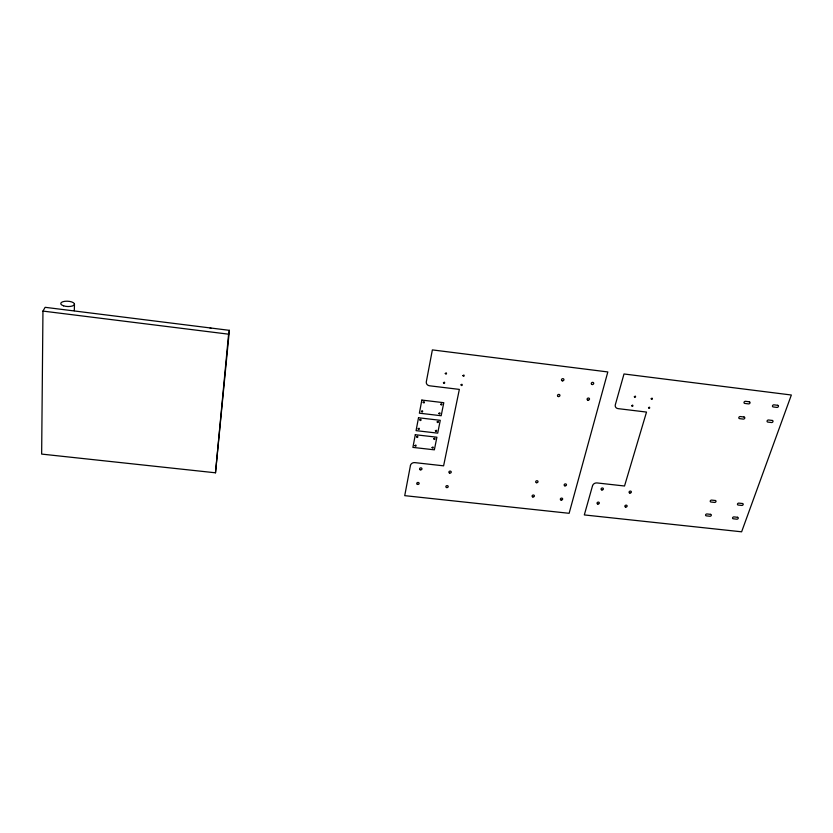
<?xml version="1.0" encoding="UTF-8"?>
<svg xmlns="http://www.w3.org/2000/svg" width="833" height="833" viewBox="0 0 833 833"><rect width="100%" height="100%" fill="white"/><g stroke="black" fill="none" stroke-linecap="round" stroke-linejoin="round"><path stroke-width="1.25" d="M42.952 311.084L41.65 454.089L215.487 472.8L229.387 330.337L45.138 307.315L42.952 311.084L228.586 334.179L229.387 330.337M74.314 310.667L74.46 304.222M215.487 472.8L228.586 334.179M210.114 328.15L211.145 328.285M631.747 405.786C633.278 407.878 633.34 403.464 631.747 405.786M414.949 445.645C416.458 447.8 416.531 443.562 414.949 445.645M416.615 436.867C417.937 439.001 418.562 434.888 416.635 436.752M634.35 396.789C635.652 398.955 636.287 394.478 634.35 396.789M418.135 428.86C419.53 431.067 419.936 426.756 418.145 428.797M419.832 419.936C421.279 422.081 421.685 417.885 419.853 419.822M421.456 411.367C422.789 413.657 423.351 409.211 421.456 411.367M423.185 402.297C424.528 404.599 425.069 400.142 423.185 402.297M648.522 407.826C649.948 409.878 650.219 405.65 648.522 407.764M432.088 447.581C433.556 449.726 433.743 445.52 432.088 447.581M433.816 438.835C435.18 441.042 435.68 436.659 433.816 438.835M651.187 398.861C652.833 400.829 652.749 396.633 651.208 398.736M435.409 430.859C436.596 433.087 437.44 428.828 435.409 430.796M437.169 421.967C438.45 424.174 439.199 419.915 437.179 421.904M438.866 413.428C440.23 415.657 440.699 411.325 438.876 413.366M440.657 404.38C442.146 406.619 442.458 402.141 440.657 404.38M443.437 382.795C444.666 385.138 445.478 380.671 443.448 382.732M445.28 373.486C446.582 375.85 447.259 371.268 445.28 373.486M461.013 384.94C462.544 387.147 462.752 382.816 461.045 384.815M462.929 375.652C464.168 377.995 464.96 373.528 462.94 375.6M415.303 434.722L412.908 447.394L434.368 449.83L436.898 437.2L415.303 434.722M418.51 417.76L416.073 430.64L437.71 433.139L440.272 420.311L418.51 417.76M421.852 400.079L419.374 413.178L441.178 415.74L443.791 402.703L421.852 400.079M410.45 465.48L404.723 495.656L569.126 513.305L607.819 371.945L432.369 349.902L426.319 381.785A3.998 3.561 -9.2 0 0 429.578 385.794L459.347 389.396L443.604 465.834L414.855 462.627A3.832 3.28 -6.6 0 0 410.45 465.48M592.544 485.701L584.318 514.929L741.62 531.808L791.35 395.009L624 373.975L615.327 404.765A3.957 3.342 -23.1 0 0 618.107 408.639L646.523 412.075L624.531 486.003L597.053 482.942A3.78 3.113 -18.3 0 0 592.544 485.701M710.518 514.346L707.03 513.961A1.166 0.916 -22.2 0 0 705.624 514.794A1.166 0.916 -22.2 0 0 706.384 515.866L709.862 516.241A1.166 0.916 -22.3 0 0 711.278 515.408A1.166 0.916 -22.3 0 0 710.518 514.346M737.476 517.283L734.019 516.908A1.166 0.906 -23 0 0 732.603 517.741A1.166 0.906 -23 0 0 733.342 518.803L736.799 519.178A1.166 0.906 -23.1 0 0 738.215 518.345A1.166 0.906 -23.1 0 0 737.476 517.283M715.203 500.487L711.694 500.102A1.177 0.927 -22.9 0 0 710.268 500.945A1.177 0.927 -22.9 0 0 711.038 502.028L714.537 502.424A1.177 0.927 -23 0 0 715.964 501.581A1.177 0.927 -23 0 0 715.203 500.487M742.422 503.507L738.933 503.122A1.177 0.916 -23.7 0 0 737.507 503.965A1.177 0.916 -23.7 0 0 738.257 505.048L741.724 505.433A1.177 0.916 -23.8 0 0 743.161 504.59A1.177 0.916 -23.8 0 0 742.422 503.507M743.984 417L740.339 416.552A1.239 1 -27.5 0 0 738.85 417.458A1.239 1 -27.5 0 0 739.621 418.645L743.255 419.093A1.239 1 -27.6 0 0 744.754 418.176A1.239 1 -27.6 0 0 743.984 417M772.222 420.446L768.609 419.999A1.239 0.989 -28.2 0 0 767.11 420.904A1.239 0.989 -28.2 0 0 767.87 422.081L771.473 422.529A1.239 0.989 -28.3 0 0 772.972 421.623A1.239 0.989 -28.3 0 0 772.222 420.446M749.231 401.766L745.566 401.308A1.25 1.01 -28.4 0 0 744.056 402.235A1.25 1.01 -28.4 0 0 744.837 403.432L748.492 403.89A1.25 1.01 -28.5 0 0 750.002 402.964A1.25 1.01 -28.5 0 0 749.231 401.766M777.658 405.296L774.024 404.838A1.25 1 -29.1 0 0 772.514 405.754A1.25 1 -29.1 0 0 773.274 406.952L776.897 407.399A1.25 1 -29.2 0 0 778.407 406.483A1.25 1 -29.2 0 0 777.658 405.296M597.844 504.048A1.166 0.958 -17.9 0 0 599.291 502.747A1.166 0.958 -17.9 0 0 597.386 502.455A1.166 0.958 -17.9 0 0 597.844 504.048M625.645 507.078A1.166 0.948 -19.1 0 0 627.103 505.777A1.166 0.948 -19.1 0 0 625.208 505.496A1.166 0.948 -19.1 0 0 625.645 507.078M629.863 493.042A1.177 0.958 -19.8 0 0 631.341 491.73A1.177 0.958 -19.8 0 0 629.425 491.439A1.177 0.958 -19.8 0 0 629.863 493.042M601.884 489.95A1.177 0.968 -18.6 0 0 603.352 488.627A1.177 0.968 -18.6 0 0 601.426 488.336A1.177 0.968 -18.6 0 0 601.884 489.95M562.369 380.848A1.25 1.083 -21 0 0 563.899 379.379A1.25 1.083 -21 0 0 561.848 379.036A1.25 1.083 -21 0 0 562.369 380.848M558.381 396.57A1.239 1.072 -19.9 0 0 559.901 395.134A1.239 1.072 -19.9 0 0 557.86 394.79A1.239 1.072 -19.9 0 0 558.381 396.57M592.263 384.544A1.25 1.072 -22.7 0 0 593.648 382.972A1.25 1.072 -22.7 0 0 591.565 382.816A1.25 1.072 -22.7 0 0 592.263 384.544M587.952 400.173A1.239 1.062 -21.6 0 0 589.472 398.736A1.239 1.062 -21.6 0 0 587.452 398.403A1.239 1.062 -21.6 0 0 587.952 400.173M564.878 485.837A1.187 0.979 -16.7 0 0 566.461 484.629A1.187 0.979 -16.7 0 0 564.587 484.171A1.187 0.979 -16.7 0 0 564.878 485.837M561.078 500.039A1.177 0.968 -16 0 0 562.65 498.842A1.177 0.968 -16 0 0 560.776 498.384A1.177 0.968 -16 0 0 561.078 500.039M536.442 482.692A1.187 0.989 -15.1 0 0 538.014 481.484A1.187 0.989 -15.1 0 0 536.119 481.005A1.187 0.989 -15.1 0 0 536.442 482.692M532.818 496.957A1.177 0.979 -14.5 0 0 534.38 495.76A1.177 0.979 -14.5 0 0 532.495 495.302A1.177 0.979 -14.5 0 0 532.818 496.957M420.207 469.781A1.197 1.02 -7.1 0 0 421.977 468.812A1.197 1.02 -7.1 0 0 420.176 468.011A1.197 1.02 -7.1 0 0 420.207 469.781M449.581 473.061A1.197 1.01 -9.3 0 0 451.247 471.957A1.197 1.01 -9.3 0 0 449.372 471.311A1.197 1.01 -9.3 0 0 449.581 473.061M446.54 487.544A1.187 1 -8.9 0 0 448.206 486.462A1.187 1 -8.9 0 0 446.342 485.826A1.187 1 -8.9 0 0 446.54 487.544M417.364 484.348A1.187 1.01 -6.8 0 0 419.134 483.39A1.187 1.01 -6.8 0 0 417.333 482.599A1.187 1.01 -6.8 0 0 417.364 484.348M63.568 305.826A6.862 2.655 3.1 0 0 74.418 304.462A6.862 2.655 3.1 0 0 64.839 301.307A6.862 2.655 3.1 0 0 63.568 305.826"/></g></svg>
